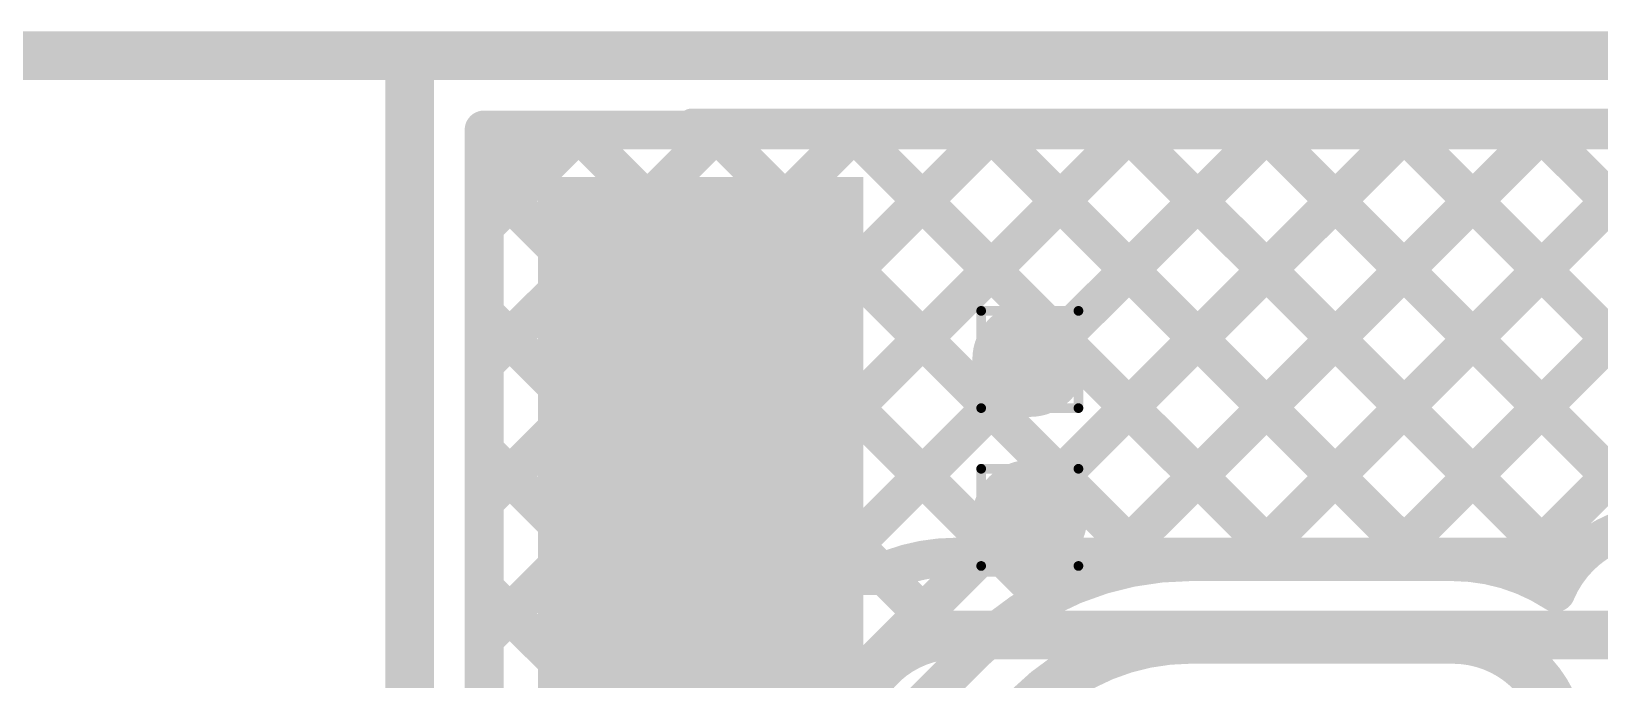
# Model space of a CAD drawing. Header units: inches. Extents: x -17 to 443, y -40 to 218.
# Drawn here: x 91.93 to 100.11, y 165.62 to 169.01 of the extents above; entities that cross this region are included whole.
import ezdxf

# ---------------------------------------------------------------- set-up
doc = ezdxf.new("R2010")
doc.units = ezdxf.units.IN
for name, color, linetype in [('Board Outline', 216, 'Continuous'), ('Bottom Layer', 5, 'Continuous'), ('Dimension', 6, 'Continuous'), ('Drill Drawing', 1, 'Continuous'), ('Fabrication', 76, 'Continuous'), ('Top Layer', 1, 'Continuous'), ('Top Overlay', 2, 'Continuous'), ('Top Paste', 8, 'Continuous'), ('Top Solder', 216, 'Continuous'), ('Via Holes', 16, 'Continuous')]:
    doc.layers.add(name, color=color, linetype=linetype)

# ---------------------------------------------------------------- blocks, each defined once
blk = doc.blocks.new('8_01A0_015200_23')
at = {"layer": 'Top Layer'}
blk.add_hatch(color=1, dxfattribs=at).paths.add_polyline_path([(4.7, -0.1402), (6.3, -0.1402), (6.3, -2.9402), (4.7, -2.9402)])
at = {"layer": 'Top Paste'}
blk.add_hatch(color=8, dxfattribs=at).paths.add_polyline_path([(4.7, -0.1402), (6.3, -0.1402), (6.3, -2.9402), (4.7, -2.9402)])
at = {"layer": 'Top Solder'}
blk.add_hatch(color=216, dxfattribs=at).paths.add_polyline_path([(4.65, -0.0902), (6.35, -0.0902), (6.35, -2.9902), (4.65, -2.9902)])
at = {"layer": 'Top Overlay', "const_width": 0.127}
for points in [[(5.55, -3.1474), (5.55, -3.2832)], [(5.55, -3.2832), (-5.5501, -3.2832)]]:
    blk.add_lwpolyline(points, dxfattribs=at)
at = {"layer": 'Top Overlay', "const_width": 0.0635}
for points in [[(5.5183, -3.1474, 1), (5.5818, -3.1474, 1)], [(5.5183, -3.2832, 1), (5.5818, -3.2832, 1)], [(5.5183, -3.2832, 1), (5.5818, -3.2832, 1)]]:
    blk.add_lwpolyline(points, format="xyb", close=True, dxfattribs=at)

msp = doc.modelspace()

# ---------------------------------------------------------------- hatches: boundary and pattern name
at = {"layer": 'Bottom Layer'}
h = msp.add_hatch(color=5, dxfattribs=at)
edge = h.paths.add_edge_path()
edge.add_arc((97.1393, 167.2979), 0.3, 0, 360)
h = msp.add_hatch(color=5, dxfattribs=at)
edge = h.paths.add_edge_path()
edge.add_arc((97.1393, 166.4729), 0.3, 0, 360)
at = {"layer": 'Top Layer'}
h = msp.add_hatch(color=1, dxfattribs=at)
edge = h.paths.add_edge_path()
edge.add_arc((97.1393, 167.2979), 0.3, 0, 360)
h = msp.add_hatch(color=1, dxfattribs=at)
edge = h.paths.add_edge_path()
edge.add_arc((97.1393, 166.4729), 0.3, 0, 360)
at = {"layer": 'Via Holes'}
h = msp.add_hatch(color=7, dxfattribs=at)
edge = h.paths.add_edge_path()
edge.add_arc((97.1393, 167.2979), 0.15, 0, 360)
h = msp.add_hatch(color=7, dxfattribs=at)
edge = h.paths.add_edge_path()
edge.add_arc((97.1393, 166.4729), 0.15, 0, 360)

# ---------------------------------------------------------------- linework, layer by layer
at = {"layer": 'Board Outline', "const_width": 0.127}
for points in [[(93.9014, 163.6729), (93.9014, 168.8859)], [(93.9014, 168.8859), (107.9393, 168.8859)]]:
    msp.add_lwpolyline(points, dxfattribs=at)
at = {"layer": 'Board Outline', "const_width": 0.0635}
msp.add_lwpolyline([(93.8696, 168.8859, 1), (93.9331, 168.8859, 1)], format="xyb", close=True, dxfattribs=at)
msp.add_lwpolyline([(93.8696, 168.8859, 1), (93.9331, 168.8859, 1)], format="xyb", close=True, dxfattribs=at)
at = {"layer": 'Bottom Layer'}
for points, const_width in [([(94.2898, 165.8357), (96.9515, 168.4974)], 0.2032), ([(94.2898, 166.5542), (96.2331, 168.4974)], 0.2032), ([(94.2898, 165.1173), (97.6699, 168.4974)], 0.2032), ([(94.2898, 167.2726), (95.5147, 168.4974)], 0.2032), ([(94.2898, 167.991), (94.7962, 168.4974)], 0.2032), ([(94.6058, 168.4974), (106.9909, 168.4974)], 0.2032), ([(94.7699, 168.4974), (97.0023, 166.265)], 0.2032), ([(95.4883, 168.4974), (97.7207, 166.265)], 0.2032), ([(96.029, 166.1381), (98.3883, 168.4974)], 0.2032), ([(96.2067, 168.4974), (98.4391, 166.265)], 0.2032), ([(96.8744, 166.265), (99.1068, 168.4974)], 0.2032), ([(96.9252, 168.4974), (99.1575, 166.265)], 0.2032), ([(97.5928, 166.265), (99.8252, 168.4974)], 0.2032), ([(97.6436, 168.4974), (99.876, 166.265)], 0.2032), ([(98.3112, 166.265), (100.5436, 168.4974)], 0.2032), ([(98.362, 168.4974), (100.4214, 166.438)], 0.2032), ([(99.0297, 166.265), (101.262, 168.4974)], 0.2032), ([(99.0297, 166.265), (101.262, 168.4974)], 0.2032), ([(99.0804, 168.4974), (101.4084, 166.1694)], 0.2032), ([(99.7481, 166.265), (101.9804, 168.4974)], 0.2032), ([(99.7988, 168.4974), (102.1268, 166.1694)], 0.2032), ([(94.3075, 168.1918), (94.3938, 168.3209)], 0.2032), ([(94.3282, 168.2207), (96.3657, 166.1832)], 0.2032), ([(94.2898, 163.6729), (94.2898, 168.1476)], 0.2032), ([(94.2898, 167.5406), (95.8325, 165.998)], 0.2032), ([(94.2898, 166.8222), (95.7213, 165.3907)], 0.2032), ([(96.7537, 166.265), (100.0076, 166.265)], 0.2032), ([(96.1991, 166.1694), (96.3358, 166.1694)], 0.2032), ([(96.1991, 166.1694), (96.3358, 166.1694)], 0.2032), ([(94.2898, 166.1038), (95.7213, 164.6723)], 0.2032), ([(94.2898, 164.3989), (95.7527, 165.8617)], 0.2032), ([(96.7537, 165.8586), (100.4205, 165.8586)], 0.254), ([(95.7213, 164.0007), (95.7213, 165.6916)], 0.2032)]:
    msp.add_lwpolyline(points, dxfattribs=dict(at, const_width=const_width))
for points, const_width in [([(94.4494, 168.3765, -0.062998), (94.6058, 168.4974)], 0.2032), ([(94.2898, 168.1476, -0.088564), (94.4479, 168.375)], 0.2032), ([(100.0076, 166.265, -0.482464), (100.9095, 166.1694)], 0.2032), ([(96.3358, 166.1694, -0.112956), (96.7537, 166.265)], 0.2032), ([(95.9337, 166.0889, -0.098492), (96.1059, 166.1602)], 0.2032), ([(96.1059, 166.1602, -0.049128), (96.1991, 166.1694)], 0.2032), ([(95.8019, 165.9571, -0.098491), (95.9337, 166.0889)], 0.2032), ([(95.7305, 165.7848, -0.098492), (95.8019, 165.9571)], 0.2032), ([(96.1991, 165.3041, -0.414214), (96.7537, 165.8586)], 0.254), ([(95.7213, 165.6916, -0.049126), (95.7305, 165.7848)], 0.2032)]:
    msp.add_lwpolyline(points, format="xyb", dxfattribs=dict(at, const_width=const_width))
for points, const_width in [([(94.555, 168.4974, 1), (94.6566, 168.4974, 1)], 0.1016), ([(94.555, 168.4974, 1), (94.6566, 168.4974, 1)], 0.1016), ([(94.7191, 168.4974, 1), (94.8207, 168.4974, 1)], 0.1016), ([(94.7454, 168.4974, 1), (94.847, 168.4974, 1)], 0.1016), ([(95.4375, 168.4974, 1), (95.5391, 168.4974, 1)], 0.1016), ([(95.4639, 168.4974, 1), (95.5655, 168.4974, 1)], 0.1016), ([(96.1559, 168.4974, 1), (96.2575, 168.4974, 1)], 0.1016), ([(96.1823, 168.4974, 1), (96.2839, 168.4974, 1)], 0.1016), ([(96.8744, 168.4974, 1), (96.976, 168.4974, 1)], 0.1016), ([(96.9007, 168.4974, 1), (97.0023, 168.4974, 1)], 0.1016), ([(97.5928, 168.4974, 1), (97.6944, 168.4974, 1)], 0.1016), ([(97.6191, 168.4974, 1), (97.7207, 168.4974, 1)], 0.1016), ([(98.3112, 168.4974, 1), (98.4128, 168.4974, 1)], 0.1016), ([(98.3375, 168.4974, 1), (98.4391, 168.4974, 1)], 0.1016), ([(99.0296, 168.4974, 1), (99.1312, 168.4974, 1)], 0.1016), ([(99.056, 168.4974, 1), (99.1576, 168.4974, 1)], 0.1016), ([(99.748, 168.4974, 1), (99.8496, 168.4974, 1)], 0.1016), ([(99.7744, 168.4974, 1), (99.876, 168.4974, 1)], 0.1016), ([(94.3971, 168.375, 1), (94.4987, 168.375, 1)], 0.1016), ([(94.3986, 168.3765, 1), (94.5002, 168.3765, 1)], 0.1016), ([(94.343, 168.3209, 1), (94.4446, 168.3209, 1)], 0.1016), ([(94.2567, 168.1918, 1), (94.3583, 168.1918, 1)], 0.1016), ([(94.2774, 168.2207, 1), (94.379, 168.2207, 1)], 0.1016), ([(94.239, 168.1476, 1), (94.3406, 168.1476, 1)], 0.1016), ([(94.239, 168.1476, 1), (94.3406, 168.1476, 1)], 0.1016), ([(94.239, 167.991, 1), (94.3406, 167.991, 1)], 0.1016), ([(94.239, 167.5406, 1), (94.3406, 167.5406, 1)], 0.1016), ([(94.239, 167.2726, 1), (94.3406, 167.2726, 1)], 0.1016), ([(94.239, 166.8222, 1), (94.3406, 166.8222, 1)], 0.1016), ([(94.239, 166.5542, 1), (94.3406, 166.5542, 1)], 0.1016), ([(96.7029, 166.265, 1), (96.8045, 166.265, 1)], 0.1016), ([(96.7029, 166.265, 1), (96.8045, 166.265, 1)], 0.1016), ([(96.8236, 166.265, 1), (96.9252, 166.265, 1)], 0.1016), ([(96.9515, 166.265, 1), (97.0531, 166.265, 1)], 0.1016), ([(97.542, 166.265, 1), (97.6436, 166.265, 1)], 0.1016), ([(97.6699, 166.265, 1), (97.7715, 166.265, 1)], 0.1016), ([(98.2604, 166.265, 1), (98.362, 166.265, 1)], 0.1016), ([(98.3883, 166.265, 1), (98.4899, 166.265, 1)], 0.1016), ([(98.9789, 166.265, 1), (99.0805, 166.265, 1)], 0.1016), ([(98.9789, 166.265, 1), (99.0805, 166.265, 1)], 0.1016), ([(99.1067, 166.265, 1), (99.2083, 166.265, 1)], 0.1016), ([(99.6973, 166.265, 1), (99.7989, 166.265, 1)], 0.1016), ([(99.8252, 166.265, 1), (99.9268, 166.265, 1)], 0.1016), ([(99.9568, 166.265, 1), (100.0584, 166.265, 1)], 0.1016), ([(99.9568, 166.265, 1), (100.0584, 166.265, 1)], 0.1016), ([(95.9782, 166.1381, 1), (96.0798, 166.1381, 1)], 0.1016), ([(96.0551, 166.1602, 1), (96.1567, 166.1602, 1)], 0.1016), ([(96.0551, 166.1602, 1), (96.1567, 166.1602, 1)], 0.1016), ([(96.1483, 166.1694, 1), (96.2499, 166.1694, 1)], 0.1016), ([(96.1483, 166.1694, 1), (96.2499, 166.1694, 1)], 0.1016), ([(96.1483, 166.1694, 1), (96.2499, 166.1694, 1)], 0.1016), ([(96.285, 166.1694, 1), (96.3866, 166.1694, 1)], 0.1016), ([(96.285, 166.1694, 1), (96.3866, 166.1694, 1)], 0.1016), ([(96.285, 166.1694, 1), (96.3866, 166.1694, 1)], 0.1016), ([(96.3149, 166.1832, 1), (96.4165, 166.1832, 1)], 0.1016), ([(94.239, 166.1038, 1), (94.3406, 166.1038, 1)], 0.1016), ([(95.8829, 166.0889, 1), (95.9845, 166.0889, 1)], 0.1016), ([(95.8829, 166.0889, 1), (95.9845, 166.0889, 1)], 0.1016), ([(95.7817, 165.998, 1), (95.8833, 165.998, 1)], 0.1016), ([(95.7511, 165.9571, 1), (95.8527, 165.9571, 1)], 0.1016), ([(95.7511, 165.9571, 1), (95.8527, 165.9571, 1)], 0.1016), ([(94.239, 165.8357, 1), (94.3406, 165.8357, 1)], 0.1016), ([(95.7019, 165.8617, 1), (95.8035, 165.8617, 1)], 0.1016), ([(96.6902, 165.8586, 1), (96.8172, 165.8586, 1)], 0.127), ([(96.6902, 165.8586, 1), (96.8172, 165.8586, 1)], 0.127), ([(95.6797, 165.7848, 1), (95.7813, 165.7848, 1)], 0.1016), ([(95.6797, 165.7848, 1), (95.7813, 165.7848, 1)], 0.1016), ([(95.6705, 165.6916, 1), (95.7721, 165.6916, 1)], 0.1016), ([(95.6705, 165.6916, 1), (95.7721, 165.6916, 1)], 0.1016)]:
    msp.add_lwpolyline(points, format="xyb", close=True, dxfattribs=dict(at, const_width=const_width))
at = {"layer": 'Dimension', "const_width": 0.254}
msp.add_lwpolyline([(75.7174, 168.8859), (93.9014, 168.8859)], dxfattribs=at)
at = {"layer": 'Dimension', "const_width": 0.127}
msp.add_lwpolyline([(93.8379, 168.8859, 1), (93.9649, 168.8859, 1)], format="xyb", close=True, dxfattribs=at)
at = {"layer": 'Drill Drawing', "const_width": 0.0508}
for points in [[(96.8853, 167.5519), (97.3933, 167.5519)], [(96.8853, 167.0439), (96.8853, 167.5519)], [(97.3933, 167.0439), (97.3933, 167.5519)], [(96.8853, 167.0439), (97.3933, 167.0439)], [(96.8853, 166.7269), (97.3933, 166.7269)], [(96.8853, 166.2189), (96.8853, 166.7269)], [(97.3933, 166.2189), (97.3933, 166.7269)], [(96.8853, 166.2189), (97.3933, 166.2189)]]:
    msp.add_lwpolyline(points, dxfattribs=at)
at = {"layer": 'Drill Drawing', "const_width": 0.0254}
for points in [[(96.8726, 167.5519, 1), (96.898, 167.5519, 1)], [(96.8726, 167.5519, 1), (96.898, 167.5519, 1)], [(97.3806, 167.5519, 1), (97.406, 167.5519, 1)], [(97.3806, 167.5519, 1), (97.406, 167.5519, 1)], [(96.8726, 167.0439, 1), (96.898, 167.0439, 1)], [(96.8726, 167.0439, 1), (96.898, 167.0439, 1)], [(97.3806, 167.0439, 1), (97.406, 167.0439, 1)], [(97.3806, 167.0439, 1), (97.406, 167.0439, 1)], [(96.8726, 166.7269, 1), (96.898, 166.7269, 1)], [(96.8726, 166.7269, 1), (96.898, 166.7269, 1)], [(97.3806, 166.7269, 1), (97.406, 166.7269, 1)], [(97.3806, 166.7269, 1), (97.406, 166.7269, 1)], [(96.8726, 166.2189, 1), (96.898, 166.2189, 1)], [(96.8726, 166.2189, 1), (96.898, 166.2189, 1)], [(97.3806, 166.2189, 1), (97.406, 166.2189, 1)], [(97.3806, 166.2189, 1), (97.406, 166.2189, 1)]]:
    msp.add_lwpolyline(points, format="xyb", close=True, dxfattribs=at)
at = {"layer": 'Fabrication', "const_width": 0.254}
for points in [[(93.9014, 163.6729), (93.9014, 168.8859)], [(93.9014, 168.8859), (107.9393, 168.8859)]]:
    msp.add_lwpolyline(points, dxfattribs=at)
at = {"layer": 'Fabrication', "const_width": 0.127}
msp.add_lwpolyline([(93.8379, 168.8859, 1), (93.9649, 168.8859, 1)], format="xyb", close=True, dxfattribs=at)
msp.add_lwpolyline([(93.8379, 168.8859, 1), (93.9649, 168.8859, 1)], format="xyb", close=True, dxfattribs=at)
at = {"layer": 'Top Layer'}
for points, const_width in [([(94.2898, 168.4974), (107.5509, 168.4974)], 0.2032), ([(94.2898, 167.991), (94.7962, 168.4974)], 0.2032), ([(94.2898, 165.8358), (96.9515, 168.4974)], 0.2032), ([(94.2898, 166.5542), (96.2331, 168.4974)], 0.2032), ([(94.2898, 165.1173), (97.6699, 168.4974)], 0.2032), ([(94.2898, 164.3989), (98.3883, 168.4974)], 0.2032), ([(94.2898, 163.6805), (99.1068, 168.4974)], 0.2032), ([(94.2898, 167.2726), (95.5147, 168.4974)], 0.2032), ([(94.2898, 163.6729), (94.2898, 168.4974)], 0.2032), ([(94.7699, 168.4974), (97.2187, 166.0486)], 0.2032), ([(95.4883, 168.4974), (97.7595, 166.2263)], 0.2032), ([(96.2067, 168.4974), (98.4628, 166.2414)], 0.2032), ([(96.9252, 168.4974), (99.1812, 166.2414)], 0.2032), ([(97.4936, 166.1659), (99.8252, 168.4974)], 0.2032), ([(97.6436, 168.4974), (99.9476, 166.1934)], 0.2032), ([(98.2876, 166.2414), (100.5436, 168.4974)], 0.2032), ([(98.362, 168.4974), (100.4214, 166.438)], 0.2032), ([(99.006, 166.2414), (101.262, 168.4974)], 0.2032), ([(99.0804, 168.4974), (102.9265, 164.6513)], 0.2032), ([(99.6699, 166.1868), (101.9804, 168.4974)], 0.2032), ([(99.7989, 168.4974), (103.6449, 164.6513)], 0.2032), ([(94.2898, 168.2591), (96.813, 165.7359)], 0.2032), ([(94.2898, 167.5406), (96.4538, 165.3767)], 0.2032), ([(94.2898, 166.8222), (96.0946, 165.0175)], 0.2032), ([(97.9783, 166.2414), (99.3475, 166.2414)], 0.2032), ([(94.2898, 166.1038), (95.7354, 164.6583)], 0.2032), ([(97.9783, 165.835), (99.3475, 165.835)], 0.254), ([(94.2184, 163.1413), (96.8516, 165.7745)], 0.2032)]:
    msp.add_lwpolyline(points, dxfattribs=dict(at, const_width=const_width))
for points, const_width in [([(94.239, 168.4974, 1), (94.3406, 168.4974, 1)], 0.1016), ([(94.239, 168.4974, 1), (94.3406, 168.4974, 1)], 0.1016), ([(94.7191, 168.4974, 1), (94.8207, 168.4974, 1)], 0.1016), ([(94.7454, 168.4974, 1), (94.847, 168.4974, 1)], 0.1016), ([(95.4375, 168.4974, 1), (95.5391, 168.4974, 1)], 0.1016), ([(95.4639, 168.4974, 1), (95.5655, 168.4974, 1)], 0.1016), ([(96.1559, 168.4974, 1), (96.2575, 168.4974, 1)], 0.1016), ([(96.1823, 168.4974, 1), (96.2839, 168.4974, 1)], 0.1016), ([(96.8744, 168.4974, 1), (96.976, 168.4974, 1)], 0.1016), ([(96.9007, 168.4974, 1), (97.0023, 168.4974, 1)], 0.1016), ([(97.5928, 168.4974, 1), (97.6944, 168.4974, 1)], 0.1016), ([(97.6191, 168.4974, 1), (97.7207, 168.4974, 1)], 0.1016), ([(98.3112, 168.4974, 1), (98.4128, 168.4974, 1)], 0.1016), ([(98.3375, 168.4974, 1), (98.4391, 168.4974, 1)], 0.1016), ([(99.0296, 168.4974, 1), (99.1312, 168.4974, 1)], 0.1016), ([(99.056, 168.4974, 1), (99.1576, 168.4974, 1)], 0.1016), ([(99.7481, 168.4974, 1), (99.8497, 168.4974, 1)], 0.1016), ([(99.7744, 168.4974, 1), (99.876, 168.4974, 1)], 0.1016), ([(94.239, 168.2591, 1), (94.3406, 168.2591, 1)], 0.1016), ([(94.239, 167.991, 1), (94.3406, 167.991, 1)], 0.1016), ([(94.239, 167.5406, 1), (94.3406, 167.5406, 1)], 0.1016), ([(94.239, 167.2726, 1), (94.3406, 167.2726, 1)], 0.1016), ([(94.239, 166.8222, 1), (94.3406, 166.8222, 1)], 0.1016), ([(94.239, 166.5542, 1), (94.3406, 166.5542, 1)], 0.1016), ([(97.7087, 166.2263, 1), (97.8103, 166.2263, 1)], 0.1016), ([(97.9275, 166.2414, 1), (98.0291, 166.2414, 1)], 0.1016), ([(97.9275, 166.2414, 1), (98.0291, 166.2414, 1)], 0.1016), ([(98.2368, 166.2414, 1), (98.3384, 166.2414, 1)], 0.1016), ([(98.412, 166.2414, 1), (98.5136, 166.2414, 1)], 0.1016), ([(98.9552, 166.2414, 1), (99.0568, 166.2414, 1)], 0.1016), ([(99.1304, 166.2414, 1), (99.232, 166.2414, 1)], 0.1016), ([(99.2967, 166.2414, 1), (99.3983, 166.2414, 1)], 0.1016), ([(99.2967, 166.2414, 1), (99.3983, 166.2414, 1)], 0.1016), ([(97.4428, 166.1659, 1), (97.5444, 166.1659, 1)], 0.1016), ([(99.6191, 166.1868, 1), (99.7207, 166.1868, 1)], 0.1016), ([(99.8968, 166.1934, 1), (99.9984, 166.1934, 1)], 0.1016), ([(94.239, 166.1038, 1), (94.3406, 166.1038, 1)], 0.1016), ([(99.8345, 166.0805, 1), (99.9361, 166.0805, 1)], 0.1016), ([(99.8345, 166.0805, 1), (99.9361, 166.0805, 1)], 0.1016), ([(97.1679, 166.0486, 1), (97.2695, 166.0486, 1)], 0.1016), ([(94.239, 165.8358, 1), (94.3406, 165.8358, 1)], 0.1016), ([(97.9148, 165.835, 1), (98.0418, 165.835, 1)], 0.127), ([(97.9148, 165.835, 1), (98.0418, 165.835, 1)], 0.127), ([(99.284, 165.835, 1), (99.411, 165.835, 1)], 0.127), ([(99.284, 165.835, 1), (99.411, 165.835, 1)], 0.127), ([(96.7622, 165.7359, 1), (96.8638, 165.7359, 1)], 0.1016), ([(96.8008, 165.7745, 1), (96.9024, 165.7745, 1)], 0.1016), ([(96.802, 165.7757, 1), (96.9036, 165.7757, 1)], 0.1016)]:
    msp.add_lwpolyline(points, format="xyb", close=True, dxfattribs=dict(at, const_width=const_width))
for points, const_width in [([(99.8853, 166.0805, -0.820558), (100.9999, 165.8586)], 0.2032), ([(96.8528, 165.7757, -0.198705), (97.9783, 166.2414)], 0.2032), ([(99.3475, 166.2414, -0.146368), (99.8853, 166.0805)], 0.2032), ([(97.14, 165.4881, -0.198706), (97.9783, 165.835)], 0.254), ([(99.3475, 165.835, -0.414214), (99.9204, 165.2621)], 0.254)]:
    msp.add_lwpolyline(points, format="xyb", dxfattribs=dict(at, const_width=const_width))

# ---------------------------------------------------------------- block references
at = {"rotation": 180}
msp.add_blockref('8_01A0_015200_23', (100.9204, 165.2621), dxfattribs=at)

doc.saveas('drawing.dxf')
